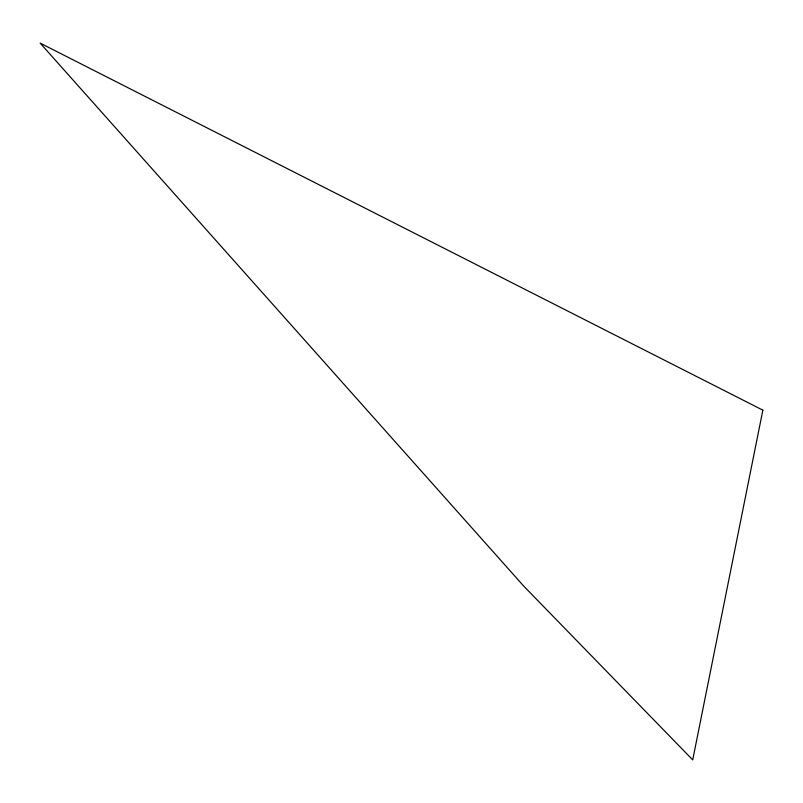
<?xml version="1.0" encoding="UTF-8"?>
<svg xmlns="http://www.w3.org/2000/svg" width="803" height="803" viewBox="0 0 803 803"><rect width="100%" height="100%" fill="white"/><g stroke="black" fill="none" stroke-linecap="round" stroke-linejoin="round"><path stroke-width="1.2" d="M762.85 410.162L692.718 759.889L523.947 586.341L40.15 43.111L762.85 410.162"/></g></svg>
